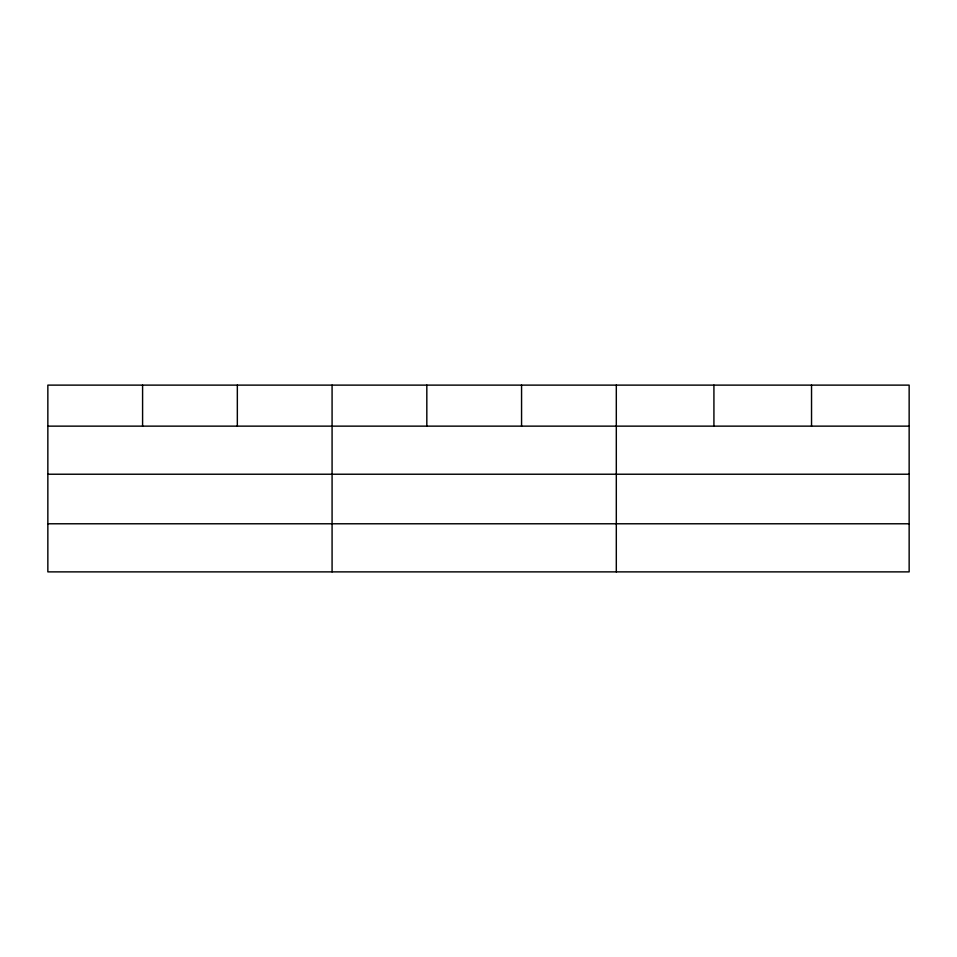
<?xml version="1.0" encoding="UTF-8"?>
<svg xmlns="http://www.w3.org/2000/svg" width="957" height="957" viewBox="0 0 957 957"><rect width="100%" height="100%" fill="white"/><g stroke="black" fill="none" stroke-linecap="round" stroke-linejoin="round"><path stroke-width="1.44" d="M909.15 474.229L909.15 385.121L47.85 385.121L47.85 571.879L909.15 571.879L909.15 474.229L47.85 474.229M47.85 426.14L909.15 426.14M47.85 523.778L909.15 523.778M811.536 385.121L811.536 426.14M713.922 385.121L713.922 426.14M616.308 385.121L616.308 571.879M521.565 385.121L521.565 426.14M426.822 385.121L426.822 426.14M332.079 385.121L332.079 571.879M237.336 385.121L237.336 426.14M142.593 385.121L142.593 426.14"/></g></svg>
